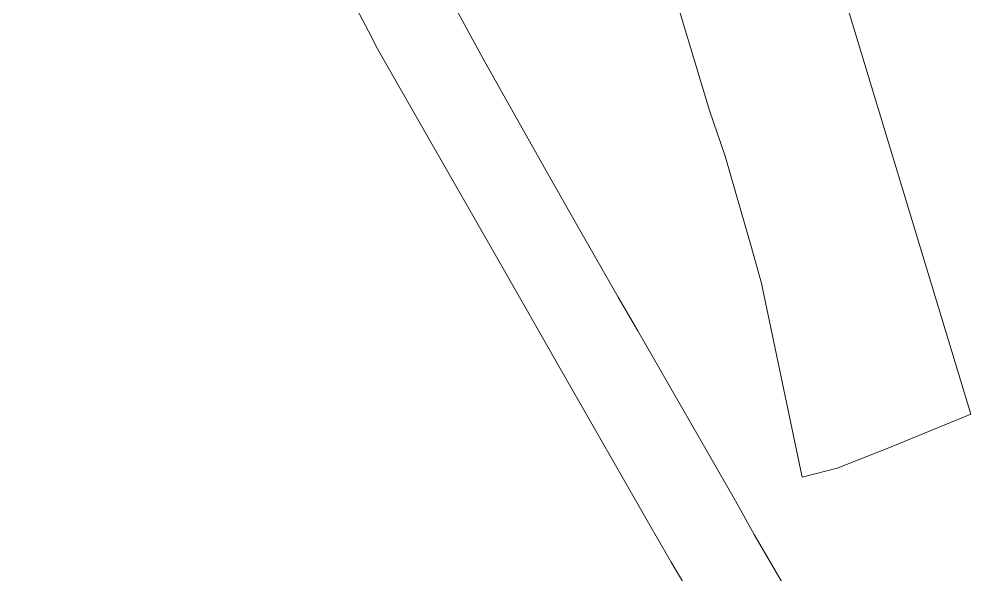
# Model space of a CAD drawing. Header units: metres. Extents: x 7513791 to 7515084, y 4691573 to 4693683.
# Drawn here: x 7513881.5 to 7514143.4, y 4693155.4 to 4693308.5 of the extents above; entities that cross this region are included whole.
import ezdxf

# ---------------------------------------------------------------- set-up
doc = ezdxf.new("R2010")
doc.units = ezdxf.units.M
doc.layers.add('Parc-Baz', color=7, linetype='Continuous', lineweight=0)

msp = doc.modelspace()

# ---------------------------------------------------------------- linework, layer by layer
at = {"layer": 'Parc-Baz'}
for points in [[(7514087.862, 4693113.535), (7514060.935, 4693158.924), (7514055.455, 4693168.435), (7514030.725, 4693211.593), (7514013.556, 4693241.712), (7513993.338, 4693277.141), (7513980.138, 4693300.351), (7513977.604, 4693305.169), (7513967.059, 4693325.22), (7513956.97, 4693344.41), (7513941.78, 4693372.42), (7513927.65, 4693398.486), (7513920.823, 4693410.91), (7513915.87, 4693419.924), (7513909.313, 4693431.858), (7513895.794, 4693455.262), (7513881.464, 4693480.069)], [(7513918.58, 4693464.82), (7513939.763, 4693425.59), (7513947.832, 4693410.646), (7513961.7, 4693386.93), (7513970.21, 4693370.62), (7513978.71, 4693354.309), (7513988.859, 4693335.39), (7513992.609, 4693328.399), (7514000.609, 4693313.979), (7514001.339, 4693312.12), (7514009.598, 4693296.71), (7514026.887, 4693266.101), (7514035.367, 4693251.191), (7514046.376, 4693231.901), (7514051.706, 4693222.601), (7514078.594, 4693175.812), (7514083.726, 4693166.525), (7514101.629, 4693135.879)]]:
    msp.add_lwpolyline(points, dxfattribs=at)
msp.add_lwpolyline([(7514050.943, 4693435.792), (7514056.544, 4693447.221), (7514065.645, 4693456.418), (7514085.131, 4693392.08), (7514113.313, 4693299.029), (7514143.412, 4693199.647), (7514119.895, 4693190.07), (7514106.554, 4693184.821), (7514096.994, 4693182.341), (7514086.056, 4693234.429), (7514085.896, 4693235.419), (7514082.864, 4693246.197), (7514075.737, 4693270.798), (7514071.488, 4693283.358), (7514061.379, 4693316.947), (7514056.48, 4693333.726), (7514055.75, 4693335.586), (7514051.04, 4693351.356), (7514048.714, 4693358.892), (7514041.631, 4693381.835), (7514042.602, 4693392.194), (7514046.062, 4693407.463), (7514048.25, 4693420.68), (7514050.943, 4693435.792)], close=True, dxfattribs=at)

doc.saveas('drawing.dxf')
